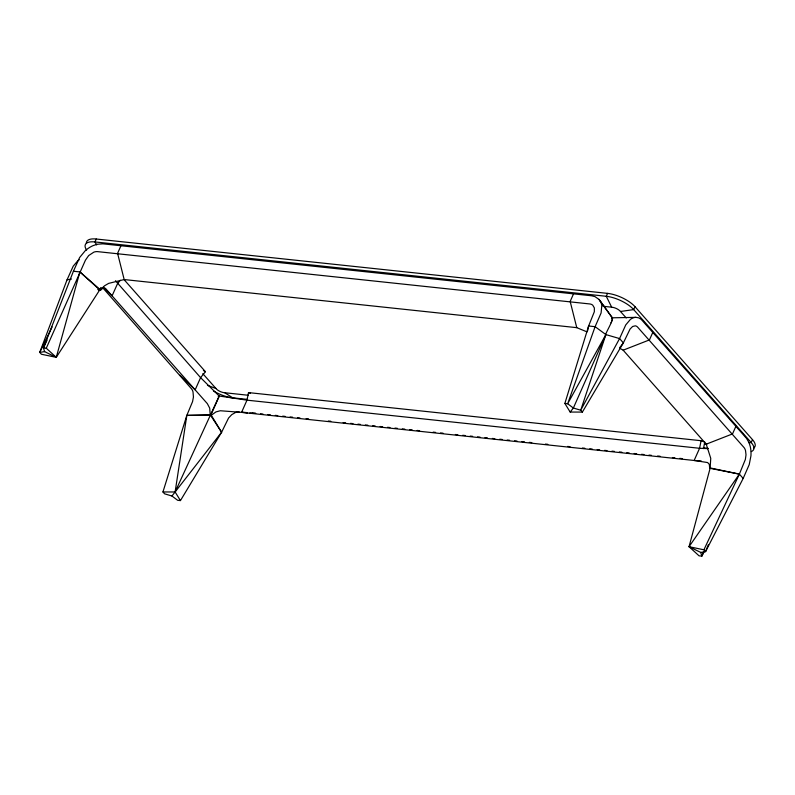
<?xml version="1.0" encoding="UTF-8"?>
<svg xmlns="http://www.w3.org/2000/svg" width="795" height="795" viewBox="0 0 795 795"><rect width="100%" height="100%" fill="white"/><g stroke="black" fill="none" stroke-linecap="round" stroke-linejoin="round"><path stroke-width="1.19" d="M102.664 287.691L191.436 388.745A9.361 5.565 -83.9 0 1 192.996 391.875L193.443 397.003L192.559 401.624L186.835 415.378L162.945 491.956L164.595 493.824L171.939 496.01L177.643 500.293L180.445 500.592L221.596 432.241L210.218 414.761L209.691 408.113L207.336 403.641L105.447 288.347L103.33 287.77L100.279 290.364L98.719 289.917M162.945 491.956L175.119 491.976L221.596 432.241L211.271 415.268L186.835 415.378L175.119 491.976L171.939 496.01M703.476 448.589L704.777 442.099L701.091 440.708L248.507 392.601L246.987 400.163L241.561 412.366L220.285 410.747L215.932 411.919L211.271 415.268M701.091 440.708L699.58 448.281L694.144 460.474L241.561 412.366L247.464 412.794M587.584 330.849L588.618 326L594.352 311.68L594.362 307.933L592.762 305.22A9.361 6.608 -41.5 0 0 589.82 303.958L97.556 251.627A9.361 6.608 -41.5 0 0 93.81 252.174L88.662 255.563L85.453 260.154L46.269 348.21L56.266 357.343L101.094 287.78M704.072 551.73L701.856 556.122L699.044 555.824L689.046 546.692L710.124 468.225L710.75 458.337L706.238 444.176L623.161 350.178L620.04 348.389M56.266 357.343L79.898 271.92L73.418 271.234L43.457 347.912L44.619 351.628L56.266 357.343L41.39 354.242L39.75 352.384L67.038 279.83L73.21 266.186L77.87 260.661A21.813 12.968 -83.9 0 1 79.222 259.796M564.857 403.443L588.618 326L595.107 326.685L605.879 334.596L619.573 338.571L623.379 342.864L582.367 412.078L570.184 412.058L564.857 403.443L567.66 403.741L573.364 408.024L580.718 410.21L582.367 412.078M570.184 412.058L573.364 408.024L605.879 334.596C604.846 333.94 614.863 318.189 611.673 318.338M708.305 544.823L705.553 551.65L700.683 552.406L689.046 546.692L739.37 474.118L745.362 459.45L746.018 454.829L745.531 450.616A9.361 5.565 -83.9 0 0 743.971 447.486L637.63 327.152A9.361 5.565 -83.9 0 0 635.265 325.841L632.611 326.497L630.087 329.021L623.379 342.864L619.633 347.743M611.037 322.82L611.335 322.104M703.794 551.581L701.856 556.122L700.683 552.406M73.418 271.234L79.629 257.53L85.323 250.614A21.813 15.403 -41.5 0 1 93.055 245.645L97.139 244.264L102.883 243.827L591.609 295.78L594.958 296.605L599.003 299.427L612.567 318.318A14.946 1.093 -64.2 0 1 611.594 321.438M753.779 448.022A21.604 8.308 24 0 0 752.497 439.645L634.976 306.671A21.604 8.308 24 0 0 607.579 293.375L96.255 239.017L94.953 241.938A21.604 8.308 24 0 0 86.635 250.077M99.971 290.036L100.975 287.79M120.949 245.744L117.581 253.327L124.179 279.552L576.763 327.659L587.068 331.903M219.172 396.019L175.119 491.976L180.445 500.592M210.784 415.228L219.281 396.139L200.588 377.645L115.464 280.715M573.533 293.862L570.164 301.434L576.763 327.659M607.579 293.375L606.277 296.287L611.673 307.188L612.786 307.347A6.449 2.474 24 0 1 619.822 310.766L626.251 317.97M634.976 306.671L633.685 309.593L620.527 311.481M652.824 332.34L649.445 339.912L623.161 350.178M735.892 426.329L732.523 433.911L706.238 444.176M752.497 439.645L751.205 442.567A21.604 8.308 24 0 1 751.335 451.57M689.046 546.692L703.913 549.792L705.553 551.65L743.176 478.421L749.218 464.638L750.947 455.803A21.813 12.968 -83.9 0 0 750.321 446.77L749.148 442.845L746.495 438.323L641.128 319.282L638.673 317.831L635.95 317.364L612.408 317.801M47.114 340.041L43.457 347.912L46.269 348.21M703.913 549.792L739.37 474.118L709.667 468.255L709.319 464.369L707.62 462.551L694.144 460.474L701.23 460.991M221.596 432.241L228.553 418.051L231.733 414.652L235.499 412.496A9.361 6.608 -41.5 0 1 239.245 411.949M52.142 326.934L39.75 352.384L44.619 351.628M97.755 289.549L100.548 289.996L104.483 285.822L108.617 283.398L124.179 279.552M120.293 280.247L117.521 283.656L112.085 295.849L103.161 287.214M124.01 279.562L205.438 371.702L200.588 377.645L195.163 389.848L179.988 375.17M611.822 318.407L612.448 317.851L600.006 300.739M218.247 396.576L218.993 395.99L246.987 400.163L699.58 448.281L707.908 448.648M67.038 279.83L71.441 279.035M210.218 414.761L186.835 415.378M748.93 442.795L751.205 442.567L633.685 309.593A21.604 8.308 24 0 0 606.277 296.287L94.953 241.938L96.642 244.93M249.829 412.963L255.732 413.39L252.204 413.052M242.783 412.247L247.493 412.645M603.037 306.274L611.673 307.188M202.795 373.65L216.588 389.192A6.449 2.474 24 0 0 223.633 392.611L248.179 395.254M704.44 443.759L706.914 444.027M213.477 390.981A21.604 8.308 24 0 0 232.736 397.838L247.563 399.408M703.297 447.853L708.236 448.38M260.502 413.778L262.966 414.046M267.905 414.563L270.37 414.831M275.299 415.358L277.763 415.616M282.702 416.143L285.166 416.401M290.096 416.928L292.57 417.186M297.499 417.713L299.963 417.971M306.135 418.627L308.599 418.895M328.325 420.992L330.8 421.251M343.132 422.562L345.596 422.821M350.525 423.347L352.99 423.616M357.929 424.132L360.393 424.401M365.322 424.928L367.787 425.186M372.726 425.713L375.19 425.971M380.119 426.498L382.594 426.756M387.523 427.283L389.987 427.541M394.926 428.068L397.391 428.336M402.32 428.853L404.784 429.121M409.723 429.638L412.188 429.906M417.117 430.433L419.581 430.691M433.156 432.132L435.62 432.401M440.549 432.917L443.014 433.186M455.346 434.497L457.811 434.756M462.75 435.282L465.214 435.541M470.143 436.067L472.618 436.326M477.547 436.853L480.011 437.111M484.95 437.638L487.415 437.906M492.344 438.423L494.808 438.691M499.747 439.208L502.211 439.476M507.14 440.003L509.605 440.261M514.544 440.788L517.008 441.046M521.937 441.573L524.412 441.831M529.341 442.358L531.805 442.616M545.37 444.067L547.834 444.326M567.57 446.422L570.035 446.681M582.367 447.992L584.832 448.261M589.771 448.787L592.235 449.046M597.164 449.572L599.629 449.831M604.568 450.358L607.032 450.616M611.961 451.143L614.436 451.401M619.365 451.928L621.829 452.196M626.768 452.713L629.233 452.981M634.162 453.498L636.626 453.766M641.565 454.293L644.03 454.551M648.958 455.078L651.433 455.336M657.594 455.992L660.059 456.25M672.391 457.562L674.856 457.831M679.795 458.357L682.259 458.616M709.935 467.887L739.37 474.118L743.176 478.421M207.445 385.327L215.892 388.477M248.507 392.601L250.345 393.296M203.411 370.52L205.438 371.702M224.746 392.77L232.736 397.838M100.548 289.996L79.898 271.92L100.279 290.364M635.95 317.364A21.813 12.968 -83.9 0 0 630.405 319.401L625.745 324.926L619.573 338.571L580.718 410.21L605.879 334.596L567.66 403.741L595.107 326.685L601.1 312.972L601.805 305.519A21.813 15.403 -41.5 0 0 599.003 299.427M86.357 243.161A21.604 8.308 24 0 1 96.255 239.017"/></g></svg>
